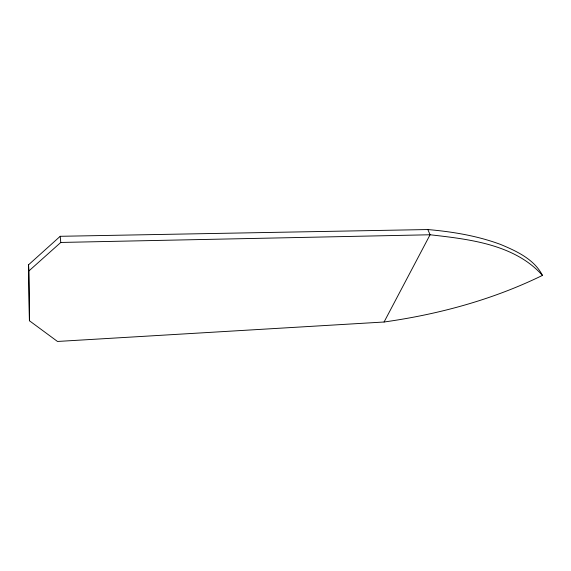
<?xml version="1.0" encoding="UTF-8"?>
<svg xmlns="http://www.w3.org/2000/svg" width="571" height="571" viewBox="0 0 571 571"><rect width="100%" height="100%" fill="white"/><g stroke="black" fill="none" stroke-linecap="round" stroke-linejoin="round"><path stroke-width="0.86" d="M384.069 322.008L430.077 234.767L427.836 229.542L60.226 236.301L28.55 264.801L29.421 320.745L57.493 341.458L384.069 322.008C438.728 314.328 492.752 299.696 542.45 275.4C534.263 259.234 516.398 251.026 500.432 244.388C477.163 235.752 452.475 231.719 427.836 229.542M29.421 320.745L28.907 270.947L60.769 242.454L430.077 234.767C469.248 239.249 514.621 244.202 542.45 275.4M60.226 236.301L60.769 242.454M28.55 264.801L28.907 270.947"/></g></svg>
